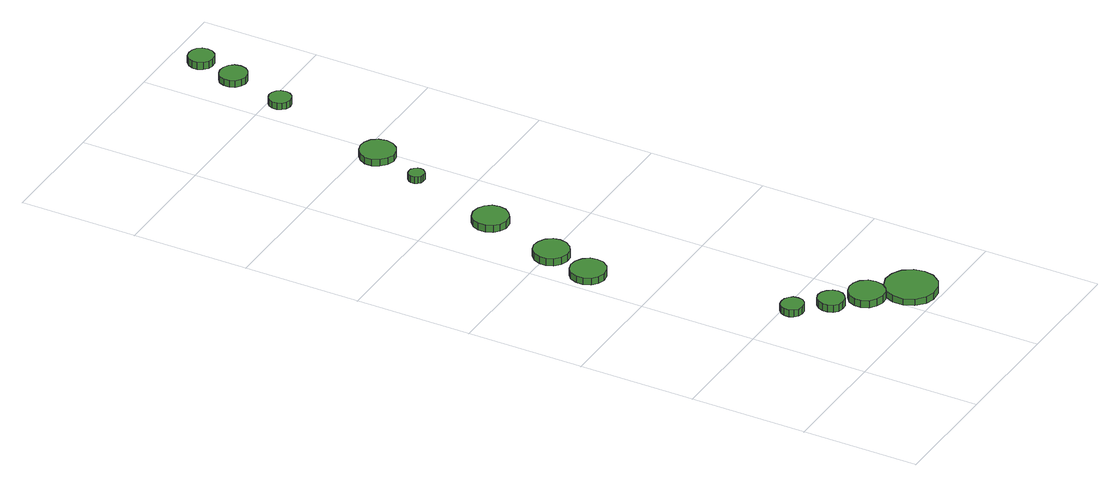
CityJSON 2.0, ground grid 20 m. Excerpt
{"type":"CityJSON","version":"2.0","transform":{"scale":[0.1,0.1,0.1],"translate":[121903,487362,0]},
"CityObjects":{
"tree1":{"type":"SolitaryVegetationObject","attributes":{"function":"something"},"geometry":[{"type":"MultiSurface","lod":"1","boundaries":[[[0,1,2,3,4,5,6,7,8,9,10,11,12,13,14]],[[15,16,17,18,19,20,21,22,23,24,25,26,27,28,29]],[[0,29,28,1]],[[1,28,27,2]],[[2,27,26,3]],[[3,26,25,4]],[[4,25,24,5]],[[5,24,23,6]],[[6,23,22,7]],[[7,22,21,8]],[[8,21,20,9]],[[9,20,19,10]],[[10,19,18,11]],[[11,18,17,12]],[[12,17,16,13]],[[13,16,15,14]],[[14,15,29,0]]]}]},
"tree2":{"type":"SolitaryVegetationObject","attributes":{"function":"something"},"geometry":[{"type":"MultiSurface","lod":"1","boundaries":[[[30,31,32,33,34,35,36,37,38,39,40,41,42,43,44]],[[45,46,47,48,49,50,51,52,53,54,55,56,57,58,59]],[[30,59,58,31]],[[31,58,57,32]],[[32,57,56,33]],[[33,56,55,34]],[[34,55,54,35]],[[35,54,53,36]],[[36,53,52,37]],[[37,52,51,38]],[[38,51,50,39]],[[39,50,49,40]],[[40,49,48,41]],[[41,48,47,42]],[[42,47,46,43]],[[43,46,45,44]],[[44,45,59,30]]]}]},
"tree3":{"type":"SolitaryVegetationObject","attributes":{"function":"something"},"geometry":[{"type":"MultiSurface","lod":"1","boundaries":[[[60,61,62,63,64,65,66,67,68,69,70,71,72,73,74]],[[75,76,77,78,79,80,81,82,83,84,85,86,87,88,89]],[[60,89,88,61]],[[61,88,87,62]],[[62,87,86,63]],[[63,86,85,64]],[[64,85,84,65]],[[65,84,83,66]],[[66,83,82,67]],[[67,82,81,68]],[[68,81,80,69]],[[69,80,79,70]],[[70,79,78,71]],[[71,78,77,72]],[[72,77,76,73]],[[73,76,75,74]],[[74,75,89,60]]]}]},
"tree4":{"type":"SolitaryVegetationObject","attributes":{"function":"something"},"geometry":[{"type":"MultiSurface","lod":"1","boundaries":[[[90,91,92,93,94,95,96,97,98,99,100,101,102,103,104]],[[105,106,107,108,109,110,111,112,113,114,115,116,117,118,119]],[[90,119,118,91]],[[91,118,117,92]],[[92,117,116,93]],[[93,116,115,94]],[[94,115,114,95]],[[95,114,113,96]],[[96,113,112,97]],[[97,112,111,98]],[[98,111,110,99]],[[99,110,109,100]],[[100,109,108,101]],[[101,108,107,102]],[[102,107,106,103]],[[103,106,105,104]],[[104,105,119,90]]]}]},
"tree5":{"type":"SolitaryVegetationObject","attributes":{"function":"something"},"geometry":[{"type":"MultiSurface","lod":"1","boundaries":[[[120,121,122,123,124,125,126,127,128,129,130,131,132,133,134]],[[135,136,137,138,139,140,141,142,143,144,145,146,147,148,149]],[[120,149,148,121]],[[121,148,147,122]],[[122,147,146,123]],[[123,146,145,124]],[[124,145,144,125]],[[125,144,143,126]],[[126,143,142,127]],[[127,142,141,128]],[[128,141,140,129]],[[129,140,139,130]],[[130,139,138,131]],[[131,138,137,132]],[[132,137,136,133]],[[133,136,135,134]],[[134,135,149,120]]]}]},
"tree6":{"type":"SolitaryVegetationObject","attributes":{"function":"something"},"geometry":[{"type":"MultiSurface","lod":"1","boundaries":[[[150,151,152,153,154,155,156,157,158,159,160,161,162,163,164]],[[165,166,167,168,169,170,171,172,173,174,175,176,177,178,179]],[[150,179,178,151]],[[151,178,177,152]],[[152,177,176,153]],[[153,176,175,154]],[[154,175,174,155]],[[155,174,173,156]],[[156,173,172,157]],[[157,172,171,158]],[[158,171,170,159]],[[159,170,169,160]],[[160,169,168,161]],[[161,168,167,162]],[[162,167,166,163]],[[163,166,165,164]],[[164,165,179,150]]]}]},
"tree7":{"type":"SolitaryVegetationObject","attributes":{"function":"something"},"geometry":[{"type":"MultiSurface","lod":"1","boundaries":[[[180,181,182,183,184,185,186,187,188,189,190,191,192,193,194]],[[195,196,197,198,199,200,201,202,203,204,205,206,207,208,209]],[[180,209,208,181]],[[181,208,207,182]],[[182,207,206,183]],[[183,206,205,184]],[[184,205,204,185]],[[185,204,203,186]],[[186,203,202,187]],[[187,202,201,188]],[[188,201,200,189]],[[189,200,199,190]],[[190,199,198,191]],[[191,198,197,192]],[[192,197,196,193]],[[193,196,195,194]],[[194,195,209,180]]]}]},
"tree8":{"type":"SolitaryVegetationObject","attributes":{"function":"something"},"geometry":[{"type":"MultiSurface","lod":"1","boundaries":[[[210,211,212,213,214,215,216,217,218,219,220,221,222,223,224]],[[225,226,227,228,229,230,231,232,233,234,235,236,237,238,239]],[[210,239,238,211]],[[211,238,237,212]],[[212,237,236,213]],[[213,236,235,214]],[[214,235,234,215]],[[215,234,233,216]],[[216,233,232,217]],[[217,232,231,218]],[[218,231,230,219]],[[219,230,229,220]],[[220,229,228,221]],[[221,228,227,222]],[[222,227,226,223]],[[223,226,225,224]],[[224,225,239,210]]]}]},
"tree9":{"type":"SolitaryVegetationObject","attributes":{"function":"something"},"geometry":[{"type":"MultiSurface","lod":"1","boundaries":[[[240,241,242,243,244,245,246,247,248,249,250,251,252,253,254]],[[255,256,257,258,259,260,261,262,263,264,265,266,267,268,269]],[[240,269,268,241]],[[241,268,267,242]],[[242,267,266,243]],[[243,266,265,244]],[[244,265,264,245]],[[245,264,263,246]],[[246,263,262,247]],[[247,262,261,248]],[[248,261,260,249]],[[249,260,259,250]],[[250,259,258,251]],[[251,258,257,252]],[[252,257,256,253]],[[253,256,255,254]],[[254,255,269,240]]]}]},
"tree10":{"type":"SolitaryVegetationObject","attributes":{"function":"something"},"geometry":[{"type":"MultiSurface","lod":"1","boundaries":[[[270,271,272,273,274,275,276,277,278,279,280,281,282,283,284]],[[285,286,287,288,289,290,291,292,293,294,295,296,297,298,299]],[[270,299,298,271]],[[271,298,297,272]],[[272,297,296,273]],[[273,296,295,274]],[[274,295,294,275]],[[275,294,293,276]],[[276,293,292,277]],[[277,292,291,278]],[[278,291,290,279]],[[279,290,289,280]],[[280,289,288,281]],[[281,288,287,282]],[[282,287,286,283]],[[283,286,285,284]],[[284,285,299,270]]]}]},
"tree11":{"type":"SolitaryVegetationObject","attributes":{"function":"something"},"geometry":[{"type":"MultiSurface","lod":"1","boundaries":[[[300,301,302,303,304,305,306,307,308,309,310,311,312,313,314]],[[315,316,317,318,319,320,321,322,323,324,325,326,327,328,329]],[[300,329,328,301]],[[301,328,327,302]],[[302,327,326,303]],[[303,326,325,304]],[[304,325,324,305]],[[305,324,323,306]],[[306,323,322,307]],[[307,322,321,308]],[[308,321,320,309]],[[309,320,319,310]],[[310,319,318,311]],[[311,318,317,312]],[[312,317,316,313]],[[313,316,315,314]],[[314,315,329,300]]]}]},
"tree12":{"type":"SolitaryVegetationObject","attributes":{"function":"something"},"geometry":[{"type":"MultiSurface","lod":"1","boundaries":[[[330,331,332,333,334,335,336,337,338,339,340,341,342,343,344]],[[345,346,347,348,349,350,351,352,353,354,355,356,357,358,359]],[[330,359,358,331]],[[331,358,357,332]],[[332,357,356,333]],[[333,356,355,334]],[[334,355,354,335]],[[335,354,353,336]],[[336,353,352,337]],[[337,352,351,338]],[[338,351,350,339]],[[339,350,349,340]],[[340,349,348,341]],[[341,348,347,342]],[[342,347,346,343]],[[343,346,345,344]],[[344,345,359,330]]]}]}
},
"vertices":[
[116,182,21],[115,190,21],[110,196,21],[103,200,21],[95,201,21],[87,199,21],[81,193,21],[78,186,21],[78,178,21],[81,171,21],[87,165,21],[95,163,21],[103,164,21],[110,168,21],[115,174,21],[115,174,8],[110,168,8],[103,164,8],[95,163,8],[87,165,8],[81,171,8],[78,178,8],[78,186,8],[81,193,8],[87,199,8],[95,201,8],[103,200,8],[110,196,8],[115,190,8],[116,182,8],
[169,139,17],[167,148,17],[161,156,17],[153,161,17],[144,162,17],[135,159,17],[128,152,17],[125,144,17],[125,135,17],[128,126,17],[135,120,17],[144,117,17],[153,118,17],[161,123,17],[167,130,17],[167,130,4],[161,123,4],[153,118,4],[144,117,4],[135,120,4],[128,126,4],[125,135,4],[125,144,4],[128,152,4],[135,159,4],[144,162,4],[153,161,4],[161,156,4],[167,148,4],[169,139,4],
[65,514,20],[63,526,20],[55,536,20],[44,542,20],[32,544,20],[20,540,20],[11,532,20],[6,520,20],[6,508,20],[11,496,20],[20,488,20],[32,484,20],[44,486,20],[55,492,20],[63,502,20],[63,502,8],[55,492,8],[44,486,8],[32,484,8],[20,488,8],[11,496,8],[6,508,8],[6,520,8],[11,532,8],[20,540,8],[32,544,8],[44,542,8],[55,536,8],[63,526,8],[65,514,8],
[219,99,19],[217,111,19],[209,122,19],[198,128,19],[186,129,19],[174,125,19],[164,117,19],[159,105,19],[159,93,19],[164,81,19],[174,73,19],[186,69,19],[198,70,19],[209,76,19],[217,87,19],[217,87,6],[209,76,6],[198,70,6],[186,69,6],[174,73,6],[164,81,6],[159,93,6],[159,105,6],[164,117,6],[174,125,6],[186,129,6],[198,128,6],[209,122,6],[217,111,6],[219,99,6],
[90,594,18],[88,606,18],[80,616,18],[69,622,18],[57,624,18],[45,620,18],[36,611,18],[31,600,18],[31,588,18],[36,576,18],[45,568,18],[57,564,18],[69,565,18],[80,572,18],[88,582,18],[88,582,5],[80,572,5],[69,565,5],[57,564,5],[45,568,5],[36,576,5],[31,588,5],[31,600,5],[36,611,5],[45,620,5],[57,624,5],[69,622,5],[80,616,5],[88,606,5],[90,594,5],
[284,47,17],[281,65,17],[270,80,17],[254,89,17],[236,91,17],[219,85,17],[205,73,17],[198,57,17],[198,38,17],[205,22,17],[219,9,17],[236,4,17],[254,6,17],[270,15,17],[281,30,17],[281,30,5],[270,15,5],[254,6,5],[236,4,5],[219,9,5],[205,22,5],[198,38,5],[198,57,5],[205,73,5],[219,85,5],[236,91,5],[254,89,5],[270,80,5],[281,65,5],[284,47,5],
[131,725,17],[129,737,17],[121,747,17],[111,753,17],[98,755,17],[86,751,17],[77,743,17],[72,731,17],[72,719,17],[77,707,17],[86,699,17],[98,695,17],[111,696,17],[121,703,17],[129,713,17],[129,713,4],[121,703,4],[111,696,4],[98,695,4],[86,699,4],[77,707,4],[72,719,4],[72,731,4],[77,743,4],[86,751,4],[98,755,4],[111,753,4],[121,747,4],[129,737,4],[131,725,4],
[169,887,17],[168,892,17],[164,897,17],[160,900,17],[154,900,17],[149,899,17],[145,895,17],[142,890,17],[142,884,17],[145,879,17],[149,875,17],[154,874,17],[160,874,17],[164,877,17],[168,882,17],[168,882,5],[164,877,5],[160,874,5],[154,874,5],[149,875,5],[145,879,5],[142,884,5],[142,890,5],[145,895,5],[149,899,5],[154,900,5],[160,900,5],[164,897,5],[168,892,5],[169,887,5],
[210,970,21],[207,983,21],[200,993,21],[189,999,21],[177,1000,21],[165,996,21],[156,988,21],[150,977,21],[150,964,21],[156,953,21],[165,944,21],[177,940,21],[189,942,21],[200,948,21],[207,958,21],[207,958,9],[200,948,9],[189,942,9],[177,940,9],[165,944,9],[156,953,9],[150,964,9],[150,977,9],[156,988,9],[165,996,9],[177,1000,9],[189,999,9],[200,993,9],[207,983,9],[210,970,9],
[260,1178,21],[258,1186,21],[254,1192,21],[247,1196,21],[239,1197,21],[232,1194,21],[226,1189,21],[223,1182,21],[223,1174,21],[226,1167,21],[232,1162,21],[239,1159,21],[247,1160,21],[254,1164,21],[258,1170,21],[258,1170,9],[254,1164,9],[247,1160,9],[239,1159,9],[232,1162,9],[226,1167,9],[223,1174,9],[223,1182,9],[226,1189,9],[232,1194,9],[239,1197,9],[247,1196,9],[254,1192,9],[258,1186,9],[260,1178,9],
[297,1279,17],[295,1289,17],[289,1296,17],[280,1301,17],[271,1302,17],[262,1299,17],[254,1293,17],[250,1284,17],[250,1274,17],[254,1265,17],[262,1259,17],[271,1256,17],[280,1257,17],[289,1262,17],[295,1269,17],[295,1269,5],[289,1262,5],[280,1257,5],[271,1256,5],[262,1259,5],[254,1265,5],[250,1274,5],[250,1284,5],[254,1293,5],[262,1299,5],[271,1302,5],[280,1301,5],[289,1296,5],[295,1289,5],[297,1279,5],
[317,1349,16],[315,1358,16],[310,1365,16],[302,1369,16],[293,1370,16],[285,1368,16],[278,1362,16],[274,1353,16],[274,1344,16],[278,1336,16],[285,1330,16],[293,1328,16],[302,1328,16],[310,1333,16],[315,1340,16],[315,1340,3],[310,1333,3],[302,1328,3],[293,1328,3],[285,1330,3],[278,1336,3],[274,1344,3],[274,1353,3],[278,1362,3],[285,1368,3],[293,1370,3],[302,1369,3],[310,1365,3],[315,1358,3],[317,1349,3]
]}
